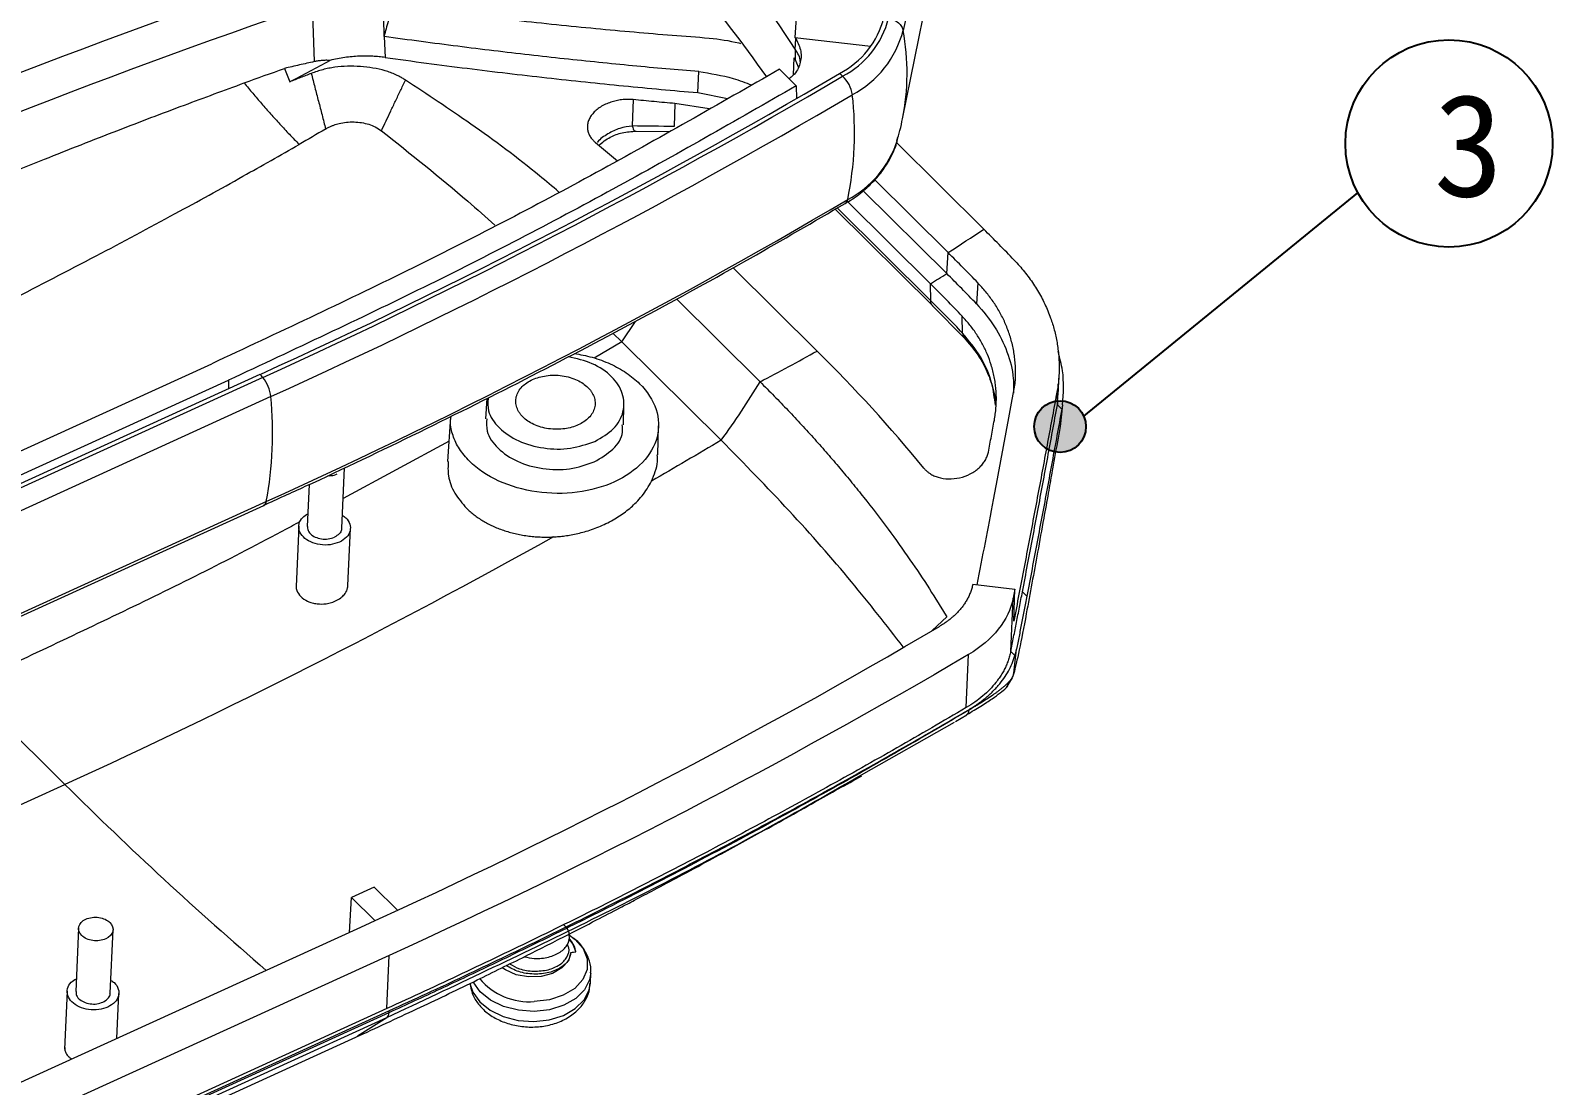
# Model space of a CAD drawing. Header units: inches. Extents: x 1127 to 2406, y 573 to 922.
# Drawn here: x 1195.23 to 1239.32, y 609.01 to 639.55 of the extents above; entities that cross this region are included whole.
import ezdxf

# ---------------------------------------------------------------- set-up
doc = ezdxf.new("R2010")
doc.units = ezdxf.units.IN
doc.styles.get("Standard").update_dxf_attribs({"font": 'txt', "bigfont": 'gbcbig.shx'})

msp = doc.modelspace()

# ---------------------------------------------------------------- hatches: boundary and pattern name
h = msp.add_hatch(color=256)
h.dxf.hatch_style = 1
h.set_gradient(color1=(0, 255, 255), color2=(20, 255, 255), one_color=1, tint=0.54)
h.paths.add_polyline_path([(1225.802, 628.085, 1), (1224.302, 628.085, 1)])

# ---------------------------------------------------------------- linework, layer by layer
at = {"color": 7, "linetype": 'Continuous', "lineweight": 15}
for p, q in [((1220.491, 636.998), (1221.643, 642.716)), ((1217.476, 641.052), (1217.374, 639.35)), ((1220.864, 641.193), (1220.508, 639.552)), ((1203.456, 638.649), (1203.404, 640.299)), ((1205.446, 640.45), (1205.468, 639.376)), ((1205.474, 639.375), (1205.502, 638.77)), ((1217.374, 639.35), (1217.403, 639.305)), ((1217.374, 639.35), (1219.569, 639.094)), ((1217.384, 639.011), (1217.403, 639.305)), ((1217.335, 638.272), (1217.348, 638.764)), ((1217.378, 638.719), (1217.348, 638.764)), ((1217.384, 639.011), (1217.378, 638.719)), ((1214.56, 637.754), (1214.589, 638.361)), ((1217.412, 637.949), (1216.926, 638.43)), ((1217.48, 638.488), (1217.378, 638.719)), ((1217.412, 637.949), (1217.417, 637.579)), ((1212.686, 637.55), (1212.663, 636.787)), ((1213.9, 637.436), (1213.879, 636.774)), ((1214.886, 637.279), (1213.9, 637.436)), ((1214.56, 637.754), (1215.421, 637.581)), ((1212.757, 636.636), (1213.727, 636.626)), ((1220.314, 636.306), (1222.844, 633.799)), ((1219.351, 634.913), (1221.77, 632.516)), ((1221.808, 633.122), (1219.685, 635.227)), ((1218.538, 634.38), (1221.365, 631.577)), ((1221.3, 632.218), (1218.906, 634.592)), ((1221.77, 632.516), (1221.808, 633.122)), ((1215.582, 632.685), (1218.016, 630.273)), ((1221.308, 631.728), (1221.3, 632.218)), ((1222.672, 632.245), (1222.633, 631.638)), ((1216.363, 629.382), (1213.943, 631.782)), ((1221.349, 631.594), (1222.286, 630.641)), ((1222.227, 630.793), (1222.219, 631.278)), ((1212.1, 630.788), (1212.361, 630.541)), ((1215.237, 627.69), (1212.361, 630.541)), ((1190.434, 625.324), (1200.487, 629.905)), ((1201.881, 629.594), (1191.828, 625.013)), ((1201.959, 629.506), (1191.906, 624.925)), ((1224.996, 628.992), (1225.022, 629.591)), ((1190.916, 624.846), (1200.969, 629.427)), ((1224.974, 628.714), (1225.001, 629.312)), ((1202.198, 628.952), (1192.145, 624.372)), ((1208.455, 628.901), (1208.415, 628.313)), ((1212.41, 628.137), (1212.422, 628.726)), ((1224.973, 628.993), (1224.974, 628.714)), ((1225.102, 628.587), (1224.974, 628.714)), ((1225.125, 628.715), (1225.052, 628.085)), ((1225.125, 628.715), (1225.102, 628.587)), ((1207.403, 628.372), (1207.315, 627.077)), ((1213.407, 627.266), (1213.424, 628.107)), ((1204.25, 625.146), (1204.327, 626.895)), ((1203.304, 626.409), (1203.251, 625.19)), ((1191.938, 621.223), (1201.991, 625.803)), ((1202.065, 625.916), (1192.011, 621.335)), ((1203.001, 625.203), (1202.924, 623.459)), ((1204.427, 623.482), (1204.499, 625.137)), ((1222.525, 623.52), (1223.744, 623.377)), ((1223.744, 623.377), (1223.691, 623.114)), ((1223.711, 622.449), (1223.744, 623.377)), ((1223.623, 621.576), (1223.691, 623.114)), ((1224.089, 623.175), (1223.962, 623.302)), ((1221.768, 622.581), (1221.351, 622.183)), ((1223.623, 621.576), (1223.745, 621.455)), ((1223.712, 620.95), (1223.792, 621.642)), ((1222.336, 619.95), (1222.404, 621.489)), ((1223.5, 620.533), (1223.672, 620.817)), ((1196.233, 617.726), (1193.357, 620.577)), ((1219.297, 618.002), (1221.99, 619.532)), ((1222.023, 619.553), (1222.354, 619.746)), ((1222.351, 619.75), (1222.319, 619.719)), ((1186.179, 613.145), (1196.233, 617.726)), ((1205.189, 614.755), (1204.535, 614.457)), ((1205.855, 614.094), (1205.189, 614.755)), ((1204.473, 613.443), (1204.535, 614.457)), ((1204.535, 614.457), (1205.21, 613.787)), ((1194.744, 609.011), (1204.798, 613.591)), ((1196.626, 613.564), (1196.546, 611.732)), ((1197.545, 611.688), (1197.625, 613.52)), ((1205.62, 612.776), (1195.567, 608.196)), ((1205.552, 611.237), (1205.62, 612.776)), ((1211.03, 612.885), (1211.029, 612.893)), ((1211.449, 611.978), (1211.462, 612.271)), ((1196.296, 611.744), (1196.222, 610.067)), ((1197.737, 610.374), (1197.795, 611.678)), ((1205.552, 611.237), (1195.499, 606.657)), ((1205.612, 611.116), (1195.559, 606.536)), ((1195.564, 606.593), (1205.617, 611.173)), ((1205.617, 611.173), (1205.612, 611.116)), ((1195.505, 606.401), (1205.558, 610.982)), ((1194.725, 605.885), (1204.778, 610.466))]:
    msp.add_line(p, q, dxfattribs=at)
at = {"color": 4}
msp.add_line((1225.74, 628.384), (1233.676, 634.856), dxfattribs=at)
at = {"color": 8, "linetype": 'Continuous', "lineweight": 15}
for p, q in [((1221.308, 631.728), (1218.597, 634.415)), ((1212.361, 630.541), (1212.754, 631.132)), ((1212.361, 630.541), (1211.557, 630.07)), ((1200.969, 629.427), (1200.969, 629.178)), ((1207.355, 627.664), (1204.288, 626.006)), ((1204.701, 610.446), (1205.558, 610.982))]:
    msp.add_line(p, q, dxfattribs=at)
at = {"color": 7, "linetype": 'Continuous', "lineweight": 15, "flags": 128}
for points in [[(1211.595, 636.311), (1212.062, 635.925), (1212.232, 635.782)], [(1210.808, 613.388), (1211.008, 613.241), (1211.24, 612.973), (1211.358, 612.675), (1211.355, 612.37), (1211.232, 612.079), (1210.996, 611.824), (1210.666, 611.624), (1210.266, 611.495), (1209.826, 611.445)], [(1211.029, 612.893), (1210.933, 613.141), (1210.831, 613.275)], [(1210.887, 612.866), (1210.811, 612.625), (1210.627, 612.416), (1210.355, 612.258), (1210.021, 612.168), (1209.658, 612.155), (1209.304, 612.22), (1208.994, 612.356), (1208.895, 612.422)]]:
    msp.add_lwpolyline(points, dxfattribs=at)
at = {"color": 8, "linetype": 'Continuous', "lineweight": 15, "flags": 128}
for points in [[(1207.962, 611.968), (1208.042, 611.715), (1208.243, 611.431), (1208.543, 611.19), (1208.922, 611.007), (1209.354, 610.896), (1209.809, 610.864), (1210.257, 610.913), (1210.667, 611.04), (1211.012, 611.236), (1211.267, 611.488), (1211.415, 611.779), (1211.449, 611.978)], [(1211.462, 612.274), (1211.428, 612.072), (1211.279, 611.781), (1211.025, 611.529), (1210.68, 611.333), (1210.27, 611.206), (1209.822, 611.157), (1209.367, 611.189), (1208.935, 611.3), (1208.556, 611.483), (1208.256, 611.724), (1208.055, 612.008), (1208.052, 612.015)]]:
    msp.add_lwpolyline(points, dxfattribs=at)
at = {"color": 4}
for centre, radius in [((1236.315, 636.281), 3), ((1225.052, 628.085), 0.75)]:
    msp.add_circle(centre, radius, dxfattribs=at)
at = {"color": 7, "linetype": 'Continuous', "lineweight": 15}
for centre, radius, start, end in [((1183.732, 617.029), 40.195, 33.1516, 45.4776), ((1182.984, 614.455), 41.129, 35.2823, 45.3896), ((1217.488, 640.561), 2.544, 297.5663, 345.6705), ((1217.538, 640.557), 2.63, 297.5663, 345.6706), ((1217.689, 640.272), 2.909, 297.5664, 345.6705), ((1127.155, 794.061), 180.647, 294.43493, 300.43549), ((1127.176, 794.097), 180.784, 294.43493, 300.43549), ((1171.14, 585.542), 71.012, 47.89272, 47.99103), ((1218.152, 637.567), 0.893, 8.1036, 47.4653), ((1127.233, 793.945), 181.225, 294.43492, 300.43549), ((1209.5, 636.592), 9.599, 348.3683, 6.5875), ((1127.099, 790.908), 181.225, 294.43492, 300.43549), ((1186.871, 597.508), 51.099, 43.8461, 45.2532), ((1181.523, 695.536), 74.775, 302.13796, 302.56377), ((1186.496, 596.929), 50.106, 43.8458, 45.2532), ((1184.728, 690.057), 68.427, 297.5371, 299.10894), ((1186.601, 598.522), 44.666, 39.4124, 45.3048), ((1147.223, 581.317), 72.926, 41.36032, 41.45272), ((1201.178, 628.839), 1.027, 6.3308, 40.4565), ((1191.218, 627.915), 11.029, 349.5576, 5.3981), ((1209.663, 613.278), 1.841, 219.6369, 275.0633)]:
    msp.add_arc(centre, radius, start, end, dxfattribs=at)
at = {"color": 8, "linetype": 'Continuous', "lineweight": 15}
for centre, radius, start, end in [((1213.857, 638.321), 6.764, 348.6662, 10.4903), ((1217.522, 637.276), 2.961, 297.7869, 341.8749), ((1218.742, 634.681), 0.161, 301.7853, 351.448), ((1201.922, 625.929), 0.143, 298.89, 354.8189), ((1272.702, 694.704), 108.504, 225.18986, 229.37998)]:
    msp.add_arc(centre, radius, start, end, dxfattribs=at)
at = {"color": 7, "linetype": 'Continuous', "lineweight": 15}
for points in [[(1184.337, 633.874), (1190.191, 636.542), (1196.291, 638.965), (1202.594, 641.127)], [(1203.404, 640.299), (1197.104, 638.143), (1191.008, 635.724), (1185.159, 633.059)], [(1201.423, 638.033), (1201.811, 638.174), (1202.2, 638.315), (1202.59, 638.454)], [(1202.59, 638.454), (1202.64, 638.326), (1202.691, 638.197), (1202.742, 638.069)], [(1203.78, 636.697), (1203.525, 636.549), (1203.27, 636.401), (1203.014, 636.254)], [(1213.879, 636.774), (1213.474, 636.776), (1213.069, 636.78), (1212.663, 636.787)], [(1221.808, 633.122), (1222.154, 633.344), (1222.499, 633.57), (1222.844, 633.799)], [(1222.672, 632.245), (1222.389, 632.539), (1222.101, 632.832), (1221.808, 633.122)], [(1222.227, 630.793), (1221.927, 631.106), (1221.621, 631.418), (1221.308, 631.728)], [(1215.237, 627.69), (1215.645, 628.244), (1216.022, 628.81), (1216.363, 629.382)], [(1215.237, 627.69), (1214.564, 627.291), (1213.891, 626.896), (1213.216, 626.506)], [(1210.377, 624.892), (1205.673, 622.268), (1200.947, 619.874), (1196.233, 617.726)], [(1204.798, 613.591), (1210.647, 616.256), (1216.248, 619.166), (1221.56, 622.301)], [(1222.404, 621.489), (1217.082, 618.354), (1211.474, 615.443), (1205.62, 612.776)], [(1223.712, 620.95), (1223.69, 620.865), (1223.65, 620.791), (1223.595, 620.726)], [(1205.612, 611.116), (1205.607, 611.055), (1205.587, 611.008), (1205.558, 610.982)]]:
    msp.add_open_spline(points, degree=3, dxfattribs=at)
for points, knots in [([(1205.726, 640.278), (1205.684, 640.127), (1205.62, 639.9), (1205.541, 639.638), (1205.504, 639.488), (1205.484, 639.413), (1205.474, 639.375)], [0, 0, 0, 0, 0.498852, 0.749078, 0.87448, 1, 1, 1, 1]), ([(1205.726, 640.278), (1206.131, 640.226), (1206.936, 640.123), (1208.132, 639.979), (1209.308, 639.846), (1210.464, 639.722), (1211.6, 639.609), (1212.715, 639.507), (1213.811, 639.414), (1214.534, 639.36), (1214.892, 639.333)], [0, 0, 0, 0, 0.132513, 0.262858, 0.391046, 0.517086, 0.64099, 0.762769, 0.882434, 1, 1, 1, 1]), ([(1220.087, 639.906), (1220.139, 639.892), (1220.243, 639.863), (1220.374, 639.778), (1220.472, 639.672), (1220.496, 639.592), (1220.508, 639.552)], [0, 0, 0, 0, 0.25, 0.500001, 0.750003, 1, 1, 1, 1]), ([(1214.589, 638.361), (1214.273, 638.387), (1213.634, 638.44), (1212.668, 638.529), (1211.686, 638.626), (1210.689, 638.731), (1209.676, 638.843), (1208.647, 638.964), (1207.603, 639.093), (1206.544, 639.23), (1205.832, 639.327), (1205.474, 639.375)], [0, 0, 0, 0, 0.104399, 0.210511, 0.318307, 0.427755, 0.538846, 0.651601, 0.766043, 0.882184, 1, 1, 1, 1]), ([(1214.892, 639.333), (1215.184, 639.297), (1215.493, 639.259), (1215.783, 639.18), (1215.801, 639.176)], [0, 0, 0, 0, 0.939528, 1, 1, 1, 1]), ([(1217.403, 639.305), (1217.462, 639.188), (1217.579, 638.954), (1217.536, 638.586), (1217.405, 638.308), (1217.246, 638.187), (1217.204, 638.155)], [0, 0, 0, 0, 0.297443, 0.595292, 0.89316, 1, 1, 1, 1]), ([(1205.502, 638.77), (1205.444, 638.777), (1205.326, 638.792), (1205.142, 638.805), (1204.95, 638.81), (1204.751, 638.807), (1204.545, 638.794), (1204.334, 638.769), (1204.12, 638.735), (1203.979, 638.702), (1203.908, 638.686)], [0, 0, 0, 0, 0.109418, 0.223643, 0.342566, 0.466024, 0.5938, 0.72562, 0.86115, 1, 1, 1, 1]), ([(1205.502, 638.77), (1205.902, 638.716), (1206.696, 638.607), (1207.877, 638.456), (1209.039, 638.314), (1210.181, 638.182), (1211.304, 638.06), (1212.407, 637.948), (1213.49, 637.845), (1214.205, 637.784), (1214.56, 637.754)], [0, 0, 0, 0, 0.132433, 0.26274, 0.390895, 0.516926, 0.640863, 0.762714, 0.882441, 1, 1, 1, 1]), ([(1217.522, 638.649), (1217.522, 638.652), (1217.532, 638.775), (1217.457, 638.894), (1217.384, 639.011)], [0, 0, 0, 0, 0.02377, 1, 1, 1, 1]), ([(1216.926, 638.43), (1215.17, 637.423), (1211.656, 635.408), (1206.171, 632.564), (1202.382, 630.791), (1200.487, 629.905)], [0, 0, 0, 0, 0.333333, 0.666667, 1, 1, 1, 1]), ([(1203.456, 638.649), (1203.311, 638.617), (1203.023, 638.553), (1202.734, 638.487), (1202.59, 638.454)], [0, 0, 0, 0, 0.501325, 1, 1, 1, 1]), ([(1202.742, 638.069), (1202.938, 638.169), (1203.33, 638.368), (1203.715, 638.58), (1203.908, 638.686)], [0, 0, 0, 0, 0.500283, 1, 1, 1, 1]), ([(1206.093, 638.118), (1206.062, 638.137), (1206.001, 638.175), (1205.907, 638.225), (1205.794, 638.279), (1205.661, 638.334), (1205.334, 638.443), (1204.79, 638.53), (1204.229, 638.518), (1203.87, 638.458), (1203.7, 638.418), (1203.53, 638.369), (1203.422, 638.328), (1203.367, 638.307)], [0, 0, 0, 0, 0.0424007, 0.0831866, 0.1218477, 0.1824524, 0.2422646, 0.495056, 0.7503513, 0.8116948, 0.8738283, 0.9348832, 1, 1, 1, 1]), ([(1203.908, 638.686), (1203.869, 638.687), (1203.792, 638.689), (1203.678, 638.683), (1203.566, 638.671), (1203.493, 638.656), (1203.456, 638.649)], [0, 0, 0, 0, 0.255754, 0.507094, 0.754878, 1, 1, 1, 1]), ([(1214.589, 638.361), (1214.928, 638.308), (1215.465, 638.225), (1215.942, 638.042), (1216.118, 637.974)], [0, 0, 0, 0, 0.6322182, 1, 1, 1, 1]), ([(1185.154, 631.34), (1185.527, 631.509), (1186.262, 631.843), (1187.355, 632.332), (1188.42, 632.802), (1189.458, 633.255), (1190.467, 633.69), (1191.448, 634.106), (1192.4, 634.506), (1193.789, 635.082), (1195.568, 635.803), (1197.689, 636.635), (1199.618, 637.37), (1200.844, 637.82), (1201.423, 638.033)], [0, 0, 0, 0, 0.071091, 0.140122, 0.207096, 0.272016, 0.334884, 0.3957, 0.454465, 0.511176, 0.652115, 0.780576, 0.896542, 1, 1, 1, 1]), ([(1217.412, 637.949), (1215.654, 636.942), (1212.14, 634.929), (1206.653, 632.085), (1202.864, 630.313), (1200.969, 629.427)], [0, 0, 0, 0, 0.333333, 0.666667, 1, 1, 1, 1]), ([(1201.423, 638.033), (1201.505, 637.933), (1201.67, 637.733), (1201.925, 637.435), (1202.187, 637.137), (1202.456, 636.841), (1202.731, 636.546), (1202.92, 636.351), (1203.014, 636.254)], [0, 0, 0, 0, 0.163801, 0.32891, 0.495209, 0.662576, 0.830884, 1, 1, 1, 1]), ([(1203.367, 638.307), (1203.263, 638.267), (1203.055, 638.186), (1202.847, 638.108), (1202.742, 638.069)], [0, 0, 0, 0, 0.499859, 1, 1, 1, 1]), ([(1203.367, 638.307), (1203.401, 638.174), (1203.468, 637.906), (1203.573, 637.506), (1203.68, 637.104), (1203.747, 636.834), (1203.78, 636.697)], [0, 0, 0, 0, 0.248845, 0.4976626, 0.7462782, 1, 1, 1, 1]), ([(1205.4, 636.651), (1205.443, 636.745), (1205.531, 636.935), (1205.667, 637.22), (1205.807, 637.512), (1205.95, 637.812), (1206.045, 638.015), (1206.093, 638.118)], [0, 0, 0, 0, 0.191217, 0.385045, 0.584147, 0.78928, 1, 1, 1, 1]), ([(1210.536, 634.875), (1210.35, 635.033), (1209.545, 635.716), (1208.072, 636.807), (1206.729, 637.697), (1206.093, 638.118)], [0, 0, 0, 0, 0.136674, 0.591729, 1, 1, 1, 1]), ([(1212.686, 637.55), (1212.657, 637.553), (1212.603, 637.557), (1212.519, 637.558), (1212.436, 637.554), (1212.326, 637.544), (1212.191, 637.521), (1212.037, 637.478), (1211.884, 637.417), (1211.738, 637.337), (1211.611, 637.243), (1211.512, 637.142), (1211.437, 637.034), (1211.384, 636.916), (1211.359, 636.796), (1211.363, 636.684), (1211.386, 636.598), (1211.415, 636.532), (1211.441, 636.484), (1211.473, 636.438), (1211.503, 636.401), (1211.529, 636.373), (1211.55, 636.352), (1211.572, 636.331), (1211.587, 636.319), (1211.595, 636.311)], [0, 0, 0, 0, 0.03125, 0.0625, 0.09375, 0.125, 0.1875, 0.25, 0.3125, 0.375, 0.4375, 0.5, 0.5625, 0.624999, 0.687499, 0.749999, 0.812499, 0.843749, 0.874999, 0.906249, 0.937499, 0.953124, 0.968749, 0.984374, 1, 1, 1, 1]), ([(1213.9, 637.436), (1213.698, 637.454), (1213.294, 637.491), (1212.889, 637.53), (1212.686, 637.55)], [0, 0, 0, 0, 0.498154, 1, 1, 1, 1]), ([(1220.323, 636.355), (1220.356, 636.455), (1220.424, 636.666), (1220.468, 636.884), (1220.491, 636.998)], [0, 0, 0, 0, 0.475161, 1, 1, 1, 1]), ([(1203.78, 636.697), (1203.807, 636.712), (1203.858, 636.742), (1203.938, 636.78), (1204.018, 636.813), (1204.095, 636.839), (1204.215, 636.873), (1204.384, 636.901), (1204.605, 636.908), (1204.824, 636.888), (1205.031, 636.841), (1205.227, 636.763), (1205.34, 636.689), (1205.4, 636.651)], [0, 0, 0, 0, 0.05477, 0.107721, 0.158316, 0.206025, 0.250345, 0.374363, 0.499838, 0.625784, 0.749519, 0.86803, 1, 1, 1, 1]), ([(1205.4, 636.651), (1206.251, 635.972), (1207.388, 635.067), (1208.426, 634.148), (1208.687, 633.917)], [0, 0, 0, 0, 0.748711, 1, 1, 1, 1]), ([(1211.691, 636.226), (1211.798, 636.313), (1212, 636.475), (1212.386, 636.612), (1212.64, 636.627), (1212.776, 636.636)], [0, 0, 0, 0, 0.34632, 0.653189, 1, 1, 1, 1]), ([(1189.874, 629.404), (1190.578, 629.74), (1192.176, 630.502), (1194.6, 631.711), (1197.08, 632.99), (1199.319, 634.187), (1201.278, 635.265), (1202.472, 635.945), (1203.014, 636.254)], [0, 0, 0, 0, 0.160741, 0.364467, 0.55191, 0.726138, 0.875501, 1, 1, 1, 1]), ([(1218.825, 634.548), (1218.858, 634.565), (1219.038, 634.662), (1219.325, 634.878), (1219.677, 635.198), (1219.973, 635.561), (1220.199, 635.962), (1220.33, 636.276), (1220.357, 636.456), (1220.361, 636.487)], [0, 0, 0, 0, 0.039905, 0.218149, 0.39937, 0.583376, 0.770437, 0.961516, 1, 1, 1, 1]), ([(1201.985, 625.809), (1202.388, 625.991), (1203.913, 626.677), (1206.505, 627.922), (1209.759, 629.544), (1212.954, 631.224), (1215.983, 632.888), (1217.916, 634.015), (1218.826, 634.547)], [0, 0, 0, 0, 0.068417, 0.258604, 0.448968, 0.6395, 0.83019, 1, 1, 1, 1]), ([(1223.724, 632.905), (1223.775, 632.85), (1223.878, 632.74), (1224.021, 632.569), (1224.157, 632.393), (1224.285, 632.211), (1224.403, 632.024), (1224.512, 631.831), (1224.611, 631.634), (1224.7, 631.433), (1224.797, 631.183), (1224.891, 630.879), (1224.97, 630.513), (1225.018, 630.128), (1225.034, 629.726), (1225.012, 629.452), (1225.001, 629.312)], [0, 0, 0, 0, 0.054488, 0.109258, 0.164297, 0.219593, 0.275136, 0.330918, 0.386944, 0.44322, 0.499753, 0.592744, 0.689241, 0.789273, 0.892871, 1, 1, 1, 1]), ([(1222.219, 631.278), (1222.069, 631.436), (1221.767, 631.752), (1221.456, 632.063), (1221.3, 632.218)], [0, 0, 0, 0, 0.500015, 1, 1, 1, 1]), ([(1223.746, 629.284), (1223.751, 629.349), (1223.762, 629.478), (1223.765, 629.669), (1223.759, 629.858), (1223.743, 630.043), (1223.718, 630.226), (1223.683, 630.407), (1223.64, 630.584), (1223.587, 630.757), (1223.526, 630.927), (1223.458, 631.092), (1223.382, 631.253), (1223.298, 631.409), (1223.209, 631.56), (1223.113, 631.707), (1223.011, 631.848), (1222.904, 631.985), (1222.791, 632.117), (1222.712, 632.202), (1222.672, 632.245)], [0, 0, 0, 0, 0.060572, 0.120181, 0.179099, 0.237513, 0.295472, 0.35301, 0.410122, 0.466755, 0.522854, 0.578368, 0.63325, 0.687453, 0.740968, 0.79383, 0.84607, 0.897755, 0.94902, 1, 1, 1, 1]), ([(1223.149, 628.268), (1223.159, 628.328), (1223.179, 628.449), (1223.198, 628.63), (1223.208, 628.81), (1223.207, 628.99), (1223.197, 629.168), (1223.177, 629.346), (1223.147, 629.523), (1223.108, 629.698), (1223.046, 629.917), (1222.952, 630.177), (1222.813, 630.47), (1222.644, 630.752), (1222.449, 631.024), (1222.296, 631.193), (1222.219, 631.278)], [0, 0, 0, 0, 0.056376, 0.112469, 0.168353, 0.224104, 0.279796, 0.335506, 0.391307, 0.447274, 0.503478, 0.603304, 0.70247, 0.801376, 0.900421, 1, 1, 1, 1]), ([(1222.633, 631.638), (1222.819, 631.423), (1223.19, 630.993), (1223.534, 630.257), (1223.715, 629.603), (1223.705, 629.193), (1223.702, 629.049)], [0, 0, 0, 0, 0.2842724, 0.56657, 0.847217, 1, 1, 1, 1]), ([(1222.27, 630.658), (1222.411, 630.497), (1222.693, 630.174), (1222.977, 629.612), (1223.144, 629.13), (1223.171, 628.827), (1223.179, 628.738)], [0, 0, 0, 0, 0.2929253, 0.5856446, 0.8786581, 1, 1, 1, 1]), ([(1211.58, 627.657), (1211.775, 627.771), (1212.166, 627.999), (1212.442, 628.507), (1212.426, 629.047), (1212.102, 629.546), (1211.537, 629.941), (1211.044, 630.052), (1210.802, 630.107)], [0, 0, 0, 0, 0.167617, 0.335234, 0.502851, 0.670468, 0.838085, 1, 1, 1, 1]), ([(1210.983, 630.201), (1211.156, 630.17), (1211.522, 630.102), (1212.033, 629.908), (1212.507, 629.652), (1212.753, 629.435), (1212.875, 629.327)], [0, 0, 0, 0, 0.231479, 0.487653, 0.743826, 1, 1, 1, 1]), ([(1225.125, 628.715), (1225.148, 629.048), (1225.184, 629.573), (1225.044, 630.073), (1224.993, 630.257)], [0, 0, 0, 0, 0.632163, 1, 1, 1, 1]), ([(1209.498, 628.362), (1209.477, 628.383), (1209.437, 628.425), (1209.389, 628.492), (1209.349, 628.561), (1209.307, 628.661), (1209.28, 628.792), (1209.297, 628.952), (1209.361, 629.105), (1209.5, 629.284), (1209.76, 629.462), (1210.101, 629.558), (1210.4, 629.579), (1210.636, 629.562), (1210.863, 629.513), (1211.066, 629.436), (1211.243, 629.338), (1211.333, 629.258), (1211.377, 629.218)], [0, 0, 0, 0, 0.0301704, 0.0600891, 0.0900259, 0.1202505, 0.185236, 0.2503702, 0.3153558, 0.38049, 0.5000655, 0.6196411, 0.6846266, 0.7497608, 0.8147463, 0.8798805, 0.939904, 1, 1, 1, 1]), ([(1212.875, 629.327), (1213.102, 629.102), (1213.265, 628.848), (1213.437, 628.319), (1213.447, 628.046), (1213.312, 627.52), (1213.167, 627.268), (1212.745, 626.824), (1212.468, 626.632), (1211.823, 626.339), (1211.455, 626.236), (1210.686, 626.137), (1210.284, 626.14), (1209.507, 626.25), (1209.132, 626.358), (1208.466, 626.661), (1208.175, 626.857), (1207.948, 627.082)], [0, 0, 0, 0, 0.125, 0.125, 0.25, 0.25, 0.375, 0.375, 0.5, 0.5, 0.625, 0.625, 0.75, 0.75, 0.875, 0.875, 1, 1, 1, 1]), ([(1211.377, 629.218), (1211.398, 629.197), (1211.438, 629.155), (1211.486, 629.088), (1211.526, 629.019), (1211.568, 628.919), (1211.595, 628.788), (1211.578, 628.628), (1211.514, 628.475), (1211.375, 628.296), (1211.115, 628.118), (1210.774, 628.022), (1210.475, 628.001), (1210.239, 628.018), (1210.012, 628.067), (1209.809, 628.144), (1209.632, 628.242), (1209.542, 628.322), (1209.498, 628.362)], [0, 0, 0, 0, 0.03017, 0.060089, 0.090026, 0.120251, 0.185236, 0.25037, 0.315356, 0.38049, 0.500066, 0.619641, 0.684627, 0.749761, 0.814746, 0.879881, 0.939904, 1, 1, 1, 1]), ([(1216.363, 629.382), (1216.501, 629.245), (1216.775, 628.97), (1217.176, 628.555), (1217.566, 628.138), (1217.946, 627.721), (1218.317, 627.301), (1218.677, 626.881), (1219.027, 626.46), (1219.499, 625.874), (1220.067, 625.134), (1220.699, 624.25), (1221.265, 623.405), (1221.604, 622.851), (1221.768, 622.582)], [0, 0, 0, 0, 0.06439, 0.128455, 0.192198, 0.25562, 0.318723, 0.381509, 0.44398, 0.506136, 0.640156, 0.767122, 0.887053, 1, 1, 1, 1]), ([(1222.652, 623.505), (1222.81, 624.318), (1223.172, 626.192), (1223.538, 628.166), (1223.746, 629.284)], [0, 0, 0, 0, 0.433907, 1, 1, 1, 1]), ([(1225.001, 629.312), (1224.956, 629.065), (1224.865, 628.567), (1224.727, 627.822), (1224.588, 627.071), (1224.447, 626.314), (1224.303, 625.552), (1224.158, 624.783), (1224.01, 624.009), (1223.861, 623.23), (1223.761, 622.711), (1223.711, 622.449)], [0, 0, 0, 0, 0.104399, 0.210457, 0.318182, 0.427582, 0.538667, 0.651444, 0.76592, 0.882103, 1, 1, 1, 1]), ([(1208.488, 628.899), (1208.48, 628.778), (1208.461, 628.481), (1208.779, 628.031), (1209.346, 627.644), (1210.087, 627.434), (1210.891, 627.418), (1211.35, 627.578), (1211.58, 627.657)], [0, 0, 0, 0, 0.119741, 0.295793, 0.471844, 0.647896, 0.823948, 1, 1, 1, 1]), ([(1223.962, 623.302), (1224.012, 623.564), (1224.112, 624.085), (1224.26, 624.869), (1224.407, 625.647), (1224.551, 626.42), (1224.694, 627.189), (1224.835, 627.951), (1224.928, 628.461), (1224.974, 628.714)], [0, 0, 0, 0, 0.149108, 0.296115, 0.441031, 0.583866, 0.724632, 0.863339, 1, 1, 1, 1]), ([(1207.948, 627.082), (1207.843, 627.198), (1207.634, 627.432), (1207.459, 627.823), (1207.383, 628.14), (1207.409, 628.321), (1207.416, 628.369)], [0, 0, 0, 0, 0.29779, 0.595581, 0.893371, 1, 1, 1, 1]), ([(1208.448, 628.314), (1208.441, 628.193), (1208.422, 627.893), (1208.742, 627.44), (1209.312, 627.05), (1210.059, 626.839), (1210.868, 626.823), (1211.331, 626.983), (1211.562, 627.064)], [0, 0, 0, 0, 0.119741, 0.295793, 0.471844, 0.647896, 0.823948, 1, 1, 1, 1]), ([(1222.977, 627.348), (1223.006, 627.502), (1223.063, 627.807), (1223.12, 628.114), (1223.149, 628.268)], [0, 0, 0, 0, 0.501846, 1, 1, 1, 1]), ([(1225.102, 628.587), (1225.056, 628.334), (1224.962, 627.824), (1224.821, 627.061), (1224.678, 626.292), (1224.534, 625.519), (1224.387, 624.741), (1224.239, 623.958), (1224.139, 623.438), (1224.089, 623.175)], [0, 0, 0, 0, 0.136774, 0.275609, 0.416474, 0.559334, 0.704187, 0.851063, 1, 1, 1, 1]), ([(1211.562, 627.064), (1211.755, 627.178), (1212.141, 627.408), (1212.407, 627.817), (1212.381, 628.067), (1212.374, 628.138)], [0, 0, 0, 0, 0.416186, 0.83237, 1, 1, 1, 1]), ([(1225.052, 628.085), (1225.026, 627.937), (1224.947, 627.489), (1224.833, 626.848), (1224.702, 626.113), (1224.563, 625.343), (1224.351, 624.17), (1224.183, 623.258), (1224.074, 622.668)], [0, 0, 0, 0, 0.079817, 0.241019, 0.348399, 0.481994, 0.664869, 1, 1, 1, 1]), ([(1220.512, 621.708), (1220.023, 622.335), (1219.003, 623.641), (1217.245, 625.642), (1215.904, 627.01), (1215.237, 627.69)], [0, 0, 0, 0, 0.316431, 0.659863, 1, 1, 1, 1]), ([(1221.109, 626.88), (1221.126, 626.861), (1221.159, 626.823), (1221.219, 626.772), (1221.297, 626.716), (1221.397, 626.662), (1221.569, 626.597), (1221.824, 626.56), (1222.152, 626.592), (1222.463, 626.707), (1222.677, 626.856), (1222.809, 626.996), (1222.887, 627.107), (1222.947, 627.226), (1222.967, 627.308), (1222.977, 627.348)], [0, 0, 0, 0, 0.0376321, 0.0752638, 0.1132781, 0.170404, 0.2261681, 0.3485077, 0.4753888, 0.6069249, 0.7406467, 0.8042763, 0.8686219, 0.9347907, 1, 1, 1, 1]), ([(1207.331, 627.076), (1207.325, 626.937), (1207.314, 626.622), (1207.494, 626.152), (1207.741, 625.864), (1207.863, 625.722)], [0, 0, 0, 0, 0.285875, 0.647146, 1, 1, 1, 1]), ([(1213.217, 626.506), (1213.298, 626.693), (1213.407, 626.945), (1213.392, 627.201), (1213.388, 627.266)], [0, 0, 0, 0, 0.744993, 1, 1, 1, 1]), ([(1203.844, 626.666), (1203.877, 626.664), (1203.975, 626.659), (1204.061, 626.692), (1204.118, 626.715)], [0, 0, 0, 0, 0.3299433, 1, 1, 1, 1]), ([(1210.377, 624.892), (1210.431, 624.896), (1210.543, 624.903), (1210.715, 624.923), (1210.897, 624.951), (1211.087, 624.991), (1211.285, 625.041), (1211.488, 625.105), (1211.696, 625.183), (1211.905, 625.276), (1212.171, 625.416), (1212.474, 625.614), (1212.748, 625.854), (1212.95, 626.082), (1213.101, 626.287), (1213.178, 626.432), (1213.217, 626.506)], [0, 0, 0, 0, 0.043895, 0.090724, 0.140487, 0.193182, 0.24881, 0.307369, 0.368859, 0.433278, 0.500624, 0.625762, 0.751096, 0.832971, 0.915938, 1, 1, 1, 1]), ([(1204.182, 624.741), (1204.095, 624.711), (1203.921, 624.651), (1203.618, 624.657), (1203.339, 624.736), (1203.121, 624.883), (1202.999, 625.073), (1202.994, 625.276), (1203.086, 625.453), (1203.213, 625.529), (1203.267, 625.561)], [0, 0, 0, 0, 0.129146, 0.258291, 0.387437, 0.516582, 0.645728, 0.774873, 0.904019, 1, 1, 1, 1]), ([(1207.863, 625.722), (1207.897, 625.689), (1207.966, 625.623), (1208.081, 625.529), (1208.203, 625.441), (1208.334, 625.357), (1208.472, 625.279), (1208.618, 625.207), (1208.771, 625.142), (1208.93, 625.083), (1209.096, 625.031), (1209.267, 624.987), (1209.443, 624.95), (1209.624, 624.921), (1209.808, 624.9), (1209.996, 624.889), (1210.186, 624.885), (1210.313, 624.89), (1210.377, 624.892)], [0, 0, 0, 0, 0.05977, 0.119895, 0.180376, 0.241217, 0.302419, 0.363984, 0.425915, 0.488211, 0.550877, 0.613913, 0.677321, 0.741103, 0.80526, 0.869794, 0.934707, 1, 1, 1, 1]), ([(1203.26, 625.191), (1203.258, 625.163), (1203.253, 625.089), (1203.333, 624.978), (1203.475, 624.881), (1203.662, 624.828), (1203.864, 624.824), (1203.98, 624.864), (1204.038, 624.884)], [0, 0, 0, 0, 0.113271, 0.290617, 0.467963, 0.645308, 0.822654, 1, 1, 1, 1]), ([(1204.241, 625.147), (1204.242, 625.131), (1204.248, 625.071), (1204.182, 624.97), (1204.086, 624.913), (1204.038, 624.884)], [0, 0, 0, 0, 0.153008, 0.576505, 1, 1, 1, 1]), ([(1204.266, 625.514), (1204.3, 625.493), (1204.409, 625.427), (1204.498, 625.264), (1204.508, 625.063), (1204.403, 624.87), (1204.255, 624.784), (1204.182, 624.741)], [0, 0, 0, 0, 0.103085, 0.327313, 0.551543, 0.775771, 1, 1, 1, 1]), ([(1202.929, 623.484), (1202.927, 623.471), (1202.922, 623.424), (1202.95, 623.311), (1203.046, 623.157), (1203.219, 623.041), (1203.391, 622.98), (1203.57, 622.946), (1203.763, 622.948), (1203.959, 622.988), (1204.058, 623.033), (1204.111, 623.057)], [0, 0, 0, 0, 0.032999, 0.121844, 0.289356, 0.456894, 0.545758, 0.637791, 0.791516, 0.88899, 1, 1, 1, 1]), ([(1204.111, 623.057), (1204.162, 623.088), (1204.255, 623.145), (1204.362, 623.267), (1204.419, 623.382), (1204.422, 623.46), (1204.423, 623.483)], [0, 0, 0, 0, 0.285411, 0.524566, 0.862693, 1, 1, 1, 1]), ([(1222.525, 623.519), (1222.516, 623.479), (1222.497, 623.399), (1222.457, 623.281), (1222.408, 623.169), (1222.351, 623.061), (1222.287, 622.959), (1222.217, 622.863), (1222.143, 622.772), (1222.064, 622.688), (1221.983, 622.61), (1221.899, 622.537), (1221.815, 622.47), (1221.73, 622.409), (1221.646, 622.352), (1221.588, 622.318), (1221.56, 622.301)], [0, 0, 0, 0, 0.086322, 0.170917, 0.25359, 0.334162, 0.412477, 0.4884, 0.561817, 0.632634, 0.700779, 0.766194, 0.828841, 0.888696, 0.945749, 1, 1, 1, 1]), ([(1223.691, 623.114), (1223.628, 622.8), (1223.482, 622.495), (1223.044, 621.942), (1222.752, 621.694), (1222.404, 621.489)], [0, 0, 0, 0, 0.5, 0.5, 1, 1, 1, 1]), ([(1223.623, 621.576), (1223.651, 621.714), (1223.707, 621.991), (1223.791, 622.417), (1223.876, 622.854), (1223.933, 623.152), (1223.962, 623.302)], [0, 0, 0, 0, 0.246758, 0.495636, 0.746696, 1, 1, 1, 1]), ([(1224.089, 623.175), (1224.064, 623.043), (1224.013, 622.779), (1223.938, 622.392), (1223.864, 622.013), (1223.816, 621.765), (1223.792, 621.642)], [0, 0, 0, 0, 0.25296, 0.503917, 0.752915, 1, 1, 1, 1]), ([(1224.074, 622.668), (1224.001, 622.274), (1223.932, 621.919), (1223.809, 621.33), (1223.755, 621.097), (1223.712, 620.95)], [0, 0, 0, 0, 0.5, 0.5, 1, 1, 1, 1]), ([(1223.623, 621.576), (1223.613, 621.531), (1223.593, 621.441), (1223.551, 621.308), (1223.499, 621.178), (1223.438, 621.049), (1223.367, 620.924), (1223.287, 620.8), (1223.174, 620.65), (1223.022, 620.476), (1222.818, 620.286), (1222.592, 620.109), (1222.421, 620.003), (1222.336, 619.95)], [0, 0, 0, 0, 0.071866, 0.1432871, 0.214443, 0.2855156, 0.3566872, 0.4281396, 0.5000522, 0.6254909, 0.7499783, 0.8744898, 1, 1, 1, 1]), ([(1223.745, 621.455), (1223.754, 621.486), (1223.772, 621.548), (1223.785, 621.611), (1223.792, 621.642)], [0, 0, 0, 0, 0.500015, 1, 1, 1, 1]), ([(1222.407, 619.89), (1222.455, 619.919), (1222.552, 619.977), (1222.688, 620.07), (1222.818, 620.166), (1222.94, 620.267), (1223.056, 620.371), (1223.164, 620.48), (1223.291, 620.62), (1223.427, 620.795), (1223.561, 621.008), (1223.67, 621.227), (1223.72, 621.379), (1223.745, 621.455)], [0, 0, 0, 0, 0.071731, 0.143068, 0.21416, 0.285156, 0.356206, 0.427462, 0.499072, 0.624561, 0.749336, 0.874211, 1, 1, 1, 1]), ([(1223.595, 620.726), (1223.579, 620.708), (1223.549, 620.674), (1223.494, 620.62), (1223.435, 620.566), (1223.372, 620.514), (1223.307, 620.462), (1223.24, 620.411), (1223.173, 620.362), (1223.074, 620.293), (1222.943, 620.205), (1222.797, 620.111), (1222.681, 620.038), (1222.586, 619.983), (1222.494, 619.93), (1222.432, 619.89), (1222.406, 619.874)], [0, 0, 0, 0, 0.082757, 0.161612, 0.236534, 0.307505, 0.374518, 0.437537, 0.496535, 0.551507, 0.679609, 0.787657, 0.841787, 0.896842, 0.95768, 1, 1, 1, 1]), ([(1223.669, 620.816), (1223.674, 620.825), (1223.698, 620.866), (1223.706, 620.913), (1223.712, 620.95)], [0, 0, 0, 0, 0.2104, 1, 1, 1, 1]), ([(1222.354, 619.749), (1222.493, 619.833), (1222.773, 620.002), (1223.21, 620.282), (1223.379, 620.427), (1223.492, 620.523)], [0, 0, 0, 0, 0.248931, 0.499179, 1, 1, 1, 1]), ([(1222.336, 619.95), (1222.002, 619.755), (1221.335, 619.364), (1220.327, 618.784), (1219.312, 618.209), (1218.291, 617.64), (1217.264, 617.076), (1216.231, 616.518), (1215.191, 615.965), (1214.145, 615.417), (1213.093, 614.876), (1212.035, 614.339), (1210.97, 613.808), (1209.899, 613.283), (1208.822, 612.763), (1207.738, 612.249), (1206.649, 611.74), (1205.918, 611.405), (1205.552, 611.237)], [0, 0, 0, 0, 0.0625609, 0.1250975, 0.1876132, 0.2501114, 0.3125958, 0.3750697, 0.4375366, 0.5, 0.5624634, 0.6249303, 0.6874042, 0.7498886, 0.8123868, 0.8749025, 0.9374391, 1, 1, 1, 1]), ([(1222.406, 619.874), (1222.096, 619.692), (1221.425, 619.299), (1220.411, 618.712), (1219.372, 618.12), (1218.218, 617.471), (1216.542, 616.548), (1214.351, 615.38), (1212.088, 614.22), (1210.181, 613.273), (1208.625, 612.52), (1207.113, 611.805), (1206.108, 611.344), (1205.612, 611.116)], [0, 0, 0, 0, 0.05819, 0.125869, 0.188436, 0.250022, 0.33766, 0.49361, 0.644405, 0.738936, 0.828057, 0.915078, 1, 1, 1, 1]), ([(1205.617, 611.173), (1205.983, 611.341), (1206.715, 611.675), (1207.804, 612.185), (1208.888, 612.699), (1209.966, 613.22), (1211.037, 613.745), (1212.102, 614.276), (1213.161, 614.813), (1214.213, 615.355), (1215.259, 615.902), (1216.299, 616.455), (1217.333, 617.014), (1218.361, 617.578), (1219.382, 618.148), (1220.397, 618.723), (1221.406, 619.303), (1222.073, 619.694), (1222.407, 619.89)], [0, 0, 0, 0, 0.062561, 0.125098, 0.187613, 0.250112, 0.312596, 0.37507, 0.437537, 0.5, 0.562463, 0.62493, 0.687404, 0.749888, 0.812387, 0.874902, 0.937439, 1, 1, 1, 1]), ([(1204.759, 610.458), (1205.351, 610.73), (1206.494, 611.256), (1208.095, 612.026), (1209.488, 612.714), (1210.639, 613.295), (1211.551, 613.763), (1212.219, 614.11), (1212.774, 614.401), (1213.348, 614.704), (1214.071, 615.089), (1215.072, 615.627), (1216.383, 616.342), (1217.858, 617.159), (1218.856, 617.723), (1219.31, 617.98)], [0, 0, 0, 0, 0.119769, 0.23136, 0.326751, 0.405946, 0.468954, 0.515785, 0.545177, 0.584207, 0.633715, 0.693675, 0.789808, 0.904312, 1, 1, 1, 1]), ([(1197.413, 613.256), (1197.306, 613.207), (1197.169, 613.189), (1196.911, 613.226), (1196.792, 613.28), (1196.642, 613.43), (1196.611, 613.524), (1196.656, 613.698), (1196.731, 613.777), (1196.838, 613.826)], [0, 0, 0, 0, 0.25, 0.25, 0.5, 0.5, 0.75, 0.75, 1, 1, 1, 1]), ([(1196.838, 613.826), (1196.945, 613.875), (1197.083, 613.893), (1197.34, 613.856), (1197.459, 613.802), (1197.61, 613.653), (1197.641, 613.558), (1197.596, 613.384), (1197.52, 613.305), (1197.413, 613.256)], [0, 0, 0, 0, 0.25, 0.25, 0.5, 0.5, 0.75, 0.75, 1, 1, 1, 1]), ([(1209.532, 612.739), (1209.629, 612.718), (1209.868, 612.667), (1210.25, 612.714), (1210.593, 612.86), (1210.814, 613.091), (1210.861, 613.353), (1210.801, 613.566), (1210.689, 613.651), (1210.665, 613.669)], [0, 0, 0, 0, 0.116734, 0.287702, 0.454272, 0.620841, 0.791809, 0.955977, 1, 1, 1, 1]), ([(1211.029, 612.893), (1211.005, 612.989), (1210.973, 613.117), (1210.846, 613.215), (1210.814, 613.239)], [0, 0, 0, 0, 0.748449, 1, 1, 1, 1]), ([(1211.451, 612.276), (1211.456, 612.306), (1211.476, 612.445), (1211.409, 612.694), (1211.256, 612.988), (1211.09, 613.189), (1210.964, 613.272), (1210.938, 613.289)], [0, 0, 0, 0, 0.077694, 0.360449, 0.639444, 0.925243, 1, 1, 1, 1]), ([(1210.887, 612.866), (1210.867, 612.785), (1210.829, 612.626), (1210.605, 612.414), (1210.26, 612.261), (1209.818, 612.219), (1209.367, 612.284), (1209.129, 612.417), (1209.013, 612.482)], [0, 0, 0, 0, 0.154173, 0.303447, 0.479589, 0.660376, 0.833982, 1, 1, 1, 1]), ([(1210.887, 612.866), (1210.913, 612.866), (1210.967, 612.868), (1211.009, 612.879), (1211.03, 612.885)], [0, 0, 0, 0, 0.49731, 1, 1, 1, 1]), ([(1197.477, 611.283), (1197.39, 611.253), (1197.216, 611.192), (1196.913, 611.198), (1196.634, 611.278), (1196.416, 611.424), (1196.294, 611.614), (1196.289, 611.817), (1196.381, 611.994), (1196.508, 612.07), (1196.562, 612.102)], [0, 0, 0, 0, 0.129146, 0.258291, 0.387437, 0.516582, 0.645728, 0.774873, 0.904019, 1, 1, 1, 1]), ([(1197.561, 612.055), (1197.595, 612.034), (1197.704, 611.968), (1197.793, 611.805), (1197.803, 611.604), (1197.698, 611.412), (1197.55, 611.326), (1197.477, 611.283)], [0, 0, 0, 0, 0.103084, 0.327313, 0.551542, 0.775771, 1, 1, 1, 1]), ([(1207.963, 611.967), (1207.979, 611.873), (1208.011, 611.671), (1208.174, 611.391), (1208.414, 611.136), (1208.729, 610.929), (1209.103, 610.781), (1209.518, 610.702), (1209.947, 610.7), (1210.367, 610.776), (1210.752, 610.933), (1211.067, 611.157), (1211.289, 611.429), (1211.421, 611.702), (1211.432, 611.888), (1211.436, 611.967)], [0, 0, 0, 0, 0.064465, 0.138369, 0.214263, 0.293502, 0.375457, 0.458594, 0.542223, 0.626621, 0.712177, 0.798962, 0.874006, 0.946421, 1, 1, 1, 1]), ([(1196.555, 611.732), (1196.553, 611.704), (1196.548, 611.631), (1196.628, 611.519), (1196.77, 611.422), (1196.957, 611.369), (1197.159, 611.365), (1197.275, 611.405), (1197.333, 611.425)], [0, 0, 0, 0, 0.113271, 0.290617, 0.467962, 0.645308, 0.822654, 1, 1, 1, 1]), ([(1197.333, 611.425), (1197.381, 611.454), (1197.477, 611.511), (1197.544, 611.612), (1197.537, 611.673), (1197.536, 611.689)], [0, 0, 0, 0, 0.423495, 0.846991, 1, 1, 1, 1]), ([(1196.234, 610.106), (1196.232, 610.073), (1196.227, 610.007), (1196.279, 609.913), (1196.343, 609.834), (1196.407, 609.795), (1196.432, 609.78)], [0, 0, 0, 0, 0.274777, 0.53371, 0.817732, 1, 1, 1, 1])]:
    msp.add_open_spline(points, degree=3, knots=knots, dxfattribs=at)
at = {"color": 8, "linetype": 'Continuous', "lineweight": 15}
for points, knots in [([(1212.663, 636.786), (1212.541, 636.771), (1212.297, 636.739), (1211.955, 636.564), (1211.732, 636.418), (1211.651, 636.317), (1211.65, 636.316)], [0, 0, 0, 0, 0.327877, 0.661535, 0.99624, 1, 1, 1, 1]), ([(1212.663, 636.787), (1212.671, 636.758), (1212.687, 636.703), (1212.717, 636.656), (1212.74, 636.635), (1212.753, 636.638), (1212.757, 636.639)], [0, 0, 0, 0, 0.3229545, 0.6298269, 0.9135748, 1, 1, 1, 1]), ([(1221.36, 631.584), (1221.359, 631.585), (1221.338, 631.6), (1221.316, 631.648), (1221.31, 631.701), (1221.308, 631.728)], [0, 0, 0, 0, 0.043341, 0.52167, 1, 1, 1, 1]), ([(1223.178, 628.71), (1223.152, 628.916), (1223.09, 629.41), (1222.778, 630.127), (1222.411, 630.571), (1222.227, 630.793)], [0, 0, 0, 0, 0.262831, 0.631523, 1, 1, 1, 1]), ([(1222.227, 630.793), (1222.23, 630.762), (1222.237, 630.703), (1222.269, 630.663), (1222.285, 630.644)], [0, 0, 0, 0, 0.527393, 1, 1, 1, 1]), ([(1203.047, 625.335), (1202.961, 625.289), (1201.306, 624.392), (1198.073, 622.782), (1194.929, 621.312), (1193.357, 620.577)], [0, 0, 0, 0, 0.026432, 0.513216, 1, 1, 1, 1]), ([(1223.49, 620.525), (1223.497, 620.531), (1223.527, 620.562), (1223.566, 620.63), (1223.585, 620.694), (1223.595, 620.726)], [0, 0, 0, 0, 0.1244705, 0.5671178, 1, 1, 1, 1]), ([(1222.406, 619.874), (1222.401, 619.837), (1222.392, 619.783), (1222.361, 619.758), (1222.351, 619.75)], [0, 0, 0, 0, 0.68955, 1, 1, 1, 1]), ([(1205.558, 610.982), (1207.491, 611.889), (1211.357, 613.704), (1215.922, 616.066), (1218.507, 617.549), (1219.297, 618.002)], [0, 0, 0, 0, 0.409731, 0.819425, 1, 1, 1, 1]), ([(1209.111, 612.531), (1209.203, 612.48), (1209.411, 612.364), (1209.817, 612.307), (1210.232, 612.345), (1210.579, 612.495), (1210.789, 612.723), (1210.859, 612.939), (1210.798, 613.06), (1210.782, 613.092)], [0, 0, 0, 0, 0.127104, 0.285772, 0.451012, 0.612002, 0.77299, 0.938231, 1, 1, 1, 1])]:
    msp.add_open_spline(points, degree=3, knots=knots, dxfattribs=at)

# ---------------------------------------------------------------- texts
at = {"insert": (1235.872, 637.714), "char_height": 2.96954, "width": 1687.73996, "attachment_point": 1}
msp.add_mtext('{\\fSimHei|b0|i0|c0|p49;3}', dxfattribs=at)

doc.saveas('drawing.dxf')
